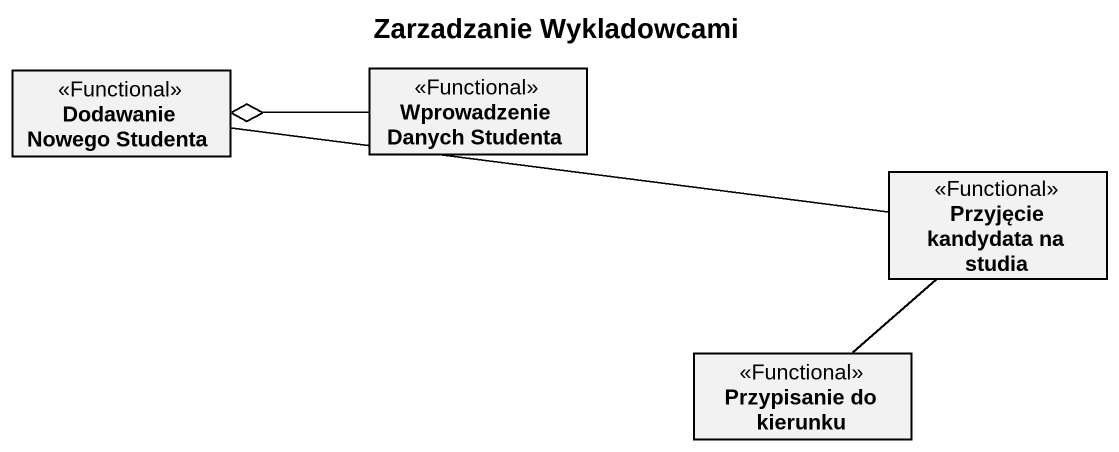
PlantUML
@startuml
title Zarzadzanie Wykladowcami
hide circle
hide empty members
class "Dodawanie Nowego Studenta" as Dodawanie_Nowego_Studenta <<Functional>>
class "Wprowadzenie Danych Studenta" as Wprowadzenie_Danych_Studenta <<Functional>>
class "Przyjęcie kandydata na studia" as Przyjęcie_kandydata_na <<Functional>>
class "Przypisanie do kierunku" as Przypisanie_do_kierunku <<Functional>>
Dodawanie_Nowego_Studenta -right- Przyjęcie_kandydata_na
Wprowadzenie_Danych_Studenta -left-o Dodawanie_Nowego_Studenta
Przyjęcie_kandydata_na -- Przypisanie_do_kierunku
@enduml
